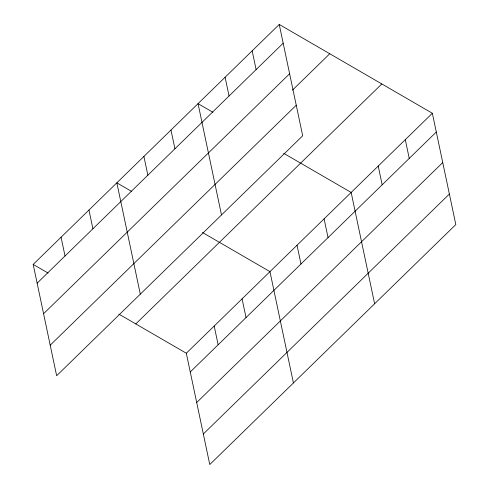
<?xml version="1.0" encoding="UTF-8"?>
<svg xmlns="http://www.w3.org/2000/svg" width="489" height="489" viewBox="0 0 489 489"><rect width="100%" height="100%" fill="white"/><g stroke="black" fill="none" stroke-linecap="round" stroke-linejoin="round"><path stroke-width="0.73" d="M279.231 24.45L302.691 135.771L56.645 375.741L33.185 264.427L279.231 24.45L432.355 113.259L455.815 224.573L209.769 464.55L186.309 353.229L118.858 314.109M37.14 283.174L283.18 43.197M43.576 313.724L289.622 73.747M292.41 90.184L329.763 53.753M50.208 345.197L296.255 105.221M135.777 323.926L381.823 83.949M186.309 353.229L432.355 113.259M190.264 371.976L436.304 132.006M196.7 402.526L442.741 162.556M203.332 434L449.379 194.029M212.935 112.281L198.039 103.644L221.493 214.958M283.712 153.326L351.163 192.446L374.617 303.767M131.743 191.474L116.84 182.831L140.3 294.152M202.513 232.519L269.965 271.639L293.424 382.96M33.185 264.427L48.087 273.064M405.289 139.652L409.238 158.399M378.223 166.052L382.178 184.799M324.097 218.846L328.046 237.593M297.031 245.24L300.979 263.993M252.165 50.85L256.12 69.597M225.099 77.244L229.054 95.991M242.079 298.834L246.028 317.587M214.194 326.035L218.143 344.782M170.973 130.037L174.921 148.784M143.907 156.437L147.855 175.184M88.955 210.032L92.91 228.779M61.07 237.226L65.025 255.973"/></g></svg>
